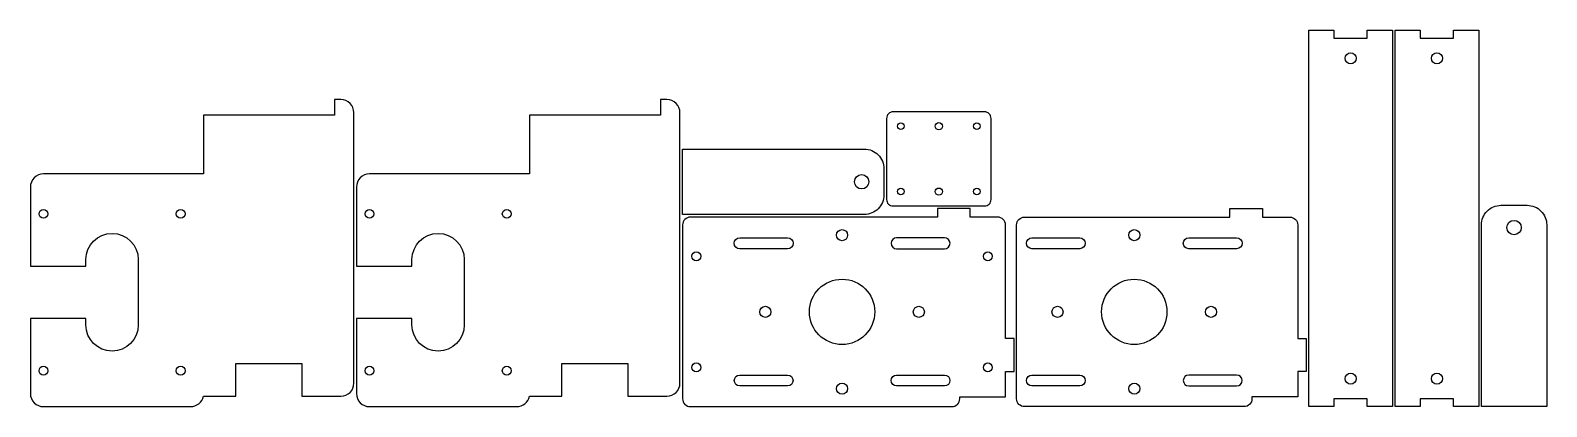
# Model space of a CAD drawing. Extents: x 5302 to 6462, y 9301 to 9589.
import ezdxf

# ---------------------------------------------------------------- set-up
doc = ezdxf.new("R2010")
doc.units = 0

# ---------------------------------------------------------------- blocks, each defined once
blk = doc.blocks.new('Part', base_point=(-182.45, -33))
at = {"layer": '1'}
blk.add_lwpolyline([(65, 191.9, 0.4142136), (55, 201.9), (50.25, 201.9), (50.25, 189.9), (-50.15, 189.9), (-50.15, 145), (-172.45, 145, 0.4142136), (-182.45, 135), (-182.45, 74.5), (-139.95, 74.5), (-139.95, 79.5, -1), (-99.95, 79.5), (-99.95, 29.5, -1), (-139.95, 29.5), (-139.95, 34.5), (-182.45, 34.5), (-182.45, -23, 0.4142136), (-172.45, -33), (-59.95, -33, 0.356394), (-50.15, -25), (-25.25, -25), (-25.25, 0), (25.25, 0), (25.25, -25), (55, -25, 0.4142136), (65, -15)], format="xyb", close=True, dxfattribs=at)
for centre in [(-172.45, 114.5), (-67.45, 114.5), (-172.45, -5.5), (-67.45, -5.5)]:
    blk.add_circle(centre, 3.4, dxfattribs=at)
blk = doc.blocks.new('Part1237646207', base_point=(-182.45, -33))
at = {"layer": '1'}
blk.add_lwpolyline([(65, 191.9, 0.4142136), (55, 201.9), (50.25, 201.9), (50.25, 189.9), (-50.15, 189.9), (-50.15, 145), (-172.45, 145, 0.4142136), (-182.45, 135), (-182.45, 74.5), (-139.95, 74.5), (-139.95, 79.5, -1), (-99.95, 79.5), (-99.95, 29.5, -1), (-139.95, 29.5), (-139.95, 34.5), (-182.45, 34.5), (-182.45, -23, 0.4142136), (-172.45, -33), (-59.95, -33, 0.356394), (-50.15, -25), (-25.25, -25), (-25.25, 0), (25.25, 0), (25.25, -25), (55, -25, 0.4142136), (65, -15)], format="xyb", close=True, dxfattribs=at)
for centre in [(-172.45, 114.5), (-67.45, 114.5), (-172.45, -5.5), (-67.45, -5.5)]:
    blk.add_circle(centre, 3.4, dxfattribs=at)
blk = doc.blocks.new('Part1408703776', base_point=(-77, 0))
at = {"layer": '1'}
blk.add_lwpolyline([(77, 35), (77, 15, -0.414214), (62, 0), (-77, 0), (-77, 50), (62, 50, -0.414214)], format="xyb", close=True, dxfattribs=at)
blk.add_circle((60, 25), 5.5, dxfattribs=at)
blk = doc.blocks.new('Part1585899903', base_point=(-145, -130))
at = {"layer": '1'}
for points in [[(6.5, -71.5), (0, -71.5), (0, 117.5, 0.414214), (-6, 123.5), (-139, 123.5, 0.414214), (-145, 117.5), (-145, -82.5, 0.414214), (-139, -88.5), (-137.5, -88.5), (-137.5, -123.5), (-118, -123.5), (-118, -130), (-93, -130), (-93, -123.5), (-6, -123.5, 0.414214), (0, -117.5), (0, -96.5), (6.5, -96.5)], [(-120.8, 79.8), (-120.8, 43.2, -1), (-129.2, 43.2), (-129.2, 79.8, -1)], [(-15.8, 79.8), (-15.8, 43.2, -1), (-24.3, 43.2), (-24.3, 79.8, -1)], [(-120.8, -40.2), (-120.8, -76.8, -1), (-129.2, -76.8), (-129.2, -40.2, -1)], [(-15.8, -40.2, 1), (-24.3, -40.2), (-24.3, -76.8, 1), (-15.8, -76.8)]]:
    blk.add_lwpolyline(points, format="xyb", close=True, dxfattribs=at)
for centre, radius in [((-115, 113), 3.4), ((-30, 113), 3.4), ((-72.5, 60.2), 4.25), ((-72.5, 1.5), 25), ((-131.2, 1.5), 4.25), ((-13.8, 1.5), 4.25), ((-72.5, -57.2), 4.25), ((-115, -110), 3.4), ((-30, -110), 3.4)]:
    blk.add_circle(centre, radius, dxfattribs=at)
blk = doc.blocks.new('Part2145424804', base_point=(-40, -36))
at = {"layer": '1'}
blk.add_lwpolyline([(40, 31, 0.414214), (35, 36), (-35, 36, 0.414214), (-40, 31), (-40, -31, 0.414214), (-35, -36), (35, -36, 0.414214), (40, -31)], format="xyb", close=True, dxfattribs=at)
for centre, radius in [((-29, 25), 2.5), ((0, 25), 2.75), ((29, 25), 2.5), ((-29, -25), 2.5), ((0, -25), 2.75), ((29, -25), 2.5)]:
    blk.add_circle(centre, radius, dxfattribs=at)
blk = doc.blocks.new('Part957141378', base_point=(-145, -114))
at = {"layer": '1'}
for points in [[(6.5, -55.5), (6.5, -80.5), (0, -80.5), (0, -101.5, -0.414214), (-6, -107.5), (-93, -107.5), (-93, -114), (-118, -114), (-118, -107.5), (-137.5, -107.5), (-137.5, -72.5), (-139, -72.5, -0.414214), (-145, -66.5), (-145, 101.5, -0.414214), (-139, 107.5), (-6, 107.5, -0.414214), (0, 101.5), (0, -55.5)], [(-120.8, 95.8), (-120.8, 59.2, -1), (-129.2, 59.2), (-129.2, 95.8, -1)], [(-15.8, 95.8), (-15.8, 59.2, -1), (-24.2, 59.2), (-24.2, 95.8, -1)], [(-120.8, -24.2, 1), (-129.2, -24.2), (-129.2, -60.8, 1), (-120.8, -60.8)], [(-15.8, -24.2), (-15.8, -60.8, -1), (-24.2, -60.8), (-24.2, -24.2, -1)]]:
    blk.add_lwpolyline(points, format="xyb", close=True, dxfattribs=at)
for centre, radius in [((-72.5, 76.2), 4.25), ((-72.5, 17.5), 25), ((-131.2, 17.5), 4.25), ((-13.8, 17.5), 4.25), ((-72.5, -41.2), 4.25)]:
    blk.add_circle(centre, radius, dxfattribs=at)
blk = doc.blocks.new('Part1566548878', base_point=(-32, -6))
at = {"layer": '1'}
blk.add_lwpolyline([(32, 281.9), (32, -6), (12.75, -6), (12.75, 0), (-12.75, 0), (-12.75, -6), (-32, -6), (-32, 281.9), (-12.75, 281.9), (-12.75, 275.9), (12.75, 275.9), (12.75, 281.9)], close=True, dxfattribs=at)
for centre in [(0, 260.45), (0, 15.45)]:
    blk.add_circle(centre, 4.25, dxfattribs=at)
blk = doc.blocks.new('Part1001402317', base_point=(-32, -6))
at = {"layer": '1'}
blk.add_lwpolyline([(32, 281.9), (32, -6), (12.75, -6), (12.75, 0), (-12.75, 0), (-12.75, -6), (-32, -6), (-32, 281.9), (-12.75, 281.9), (-12.75, 275.9), (12.75, 275.9), (12.75, 281.9)], close=True, dxfattribs=at)
for centre in [(0, 260.45), (0, 15.45)]:
    blk.add_circle(centre, 4.25, dxfattribs=at)
blk = doc.blocks.new('Part1904682757', base_point=(-77, 0))
at = {"layer": '1'}
blk.add_lwpolyline([(77, 35), (77, 15, -0.414214), (62, 0), (-77, 0), (-77, 50), (62, 50, -0.414214)], format="xyb", close=True, dxfattribs=at)
blk.add_circle((60, 25), 5.5, dxfattribs=at)

msp = doc.modelspace()

# ---------------------------------------------------------------- block references
at = {"layer": '1'}
for name, p, rotation in [('Part1566548878', (6344.4, 9588.8), 180), ('Part1001402317', (6410.4, 9588.8), 180), ('Part2145424804', (6037.4, 9526.4), 180), ('Part1904682757', (6462.4, 9300.9), 90.0000001836389), ('Part1585899903', (6054.9, 9300.9), 90.0000001836389), ('Part957141378', (6278.4, 9300.9), 90.0000001836389)]:
    msp.add_blockref(name, p, dxfattribs=dict(at, rotation=rotation))
for name, p in [('Part', (5302.5, 9300.9)), ('Part1237646207', (5551.9, 9300.9)), ('Part1408703776', (5801.4, 9447.9))]:
    msp.add_blockref(name, p, dxfattribs=at)

doc.saveas('drawing.dxf')
